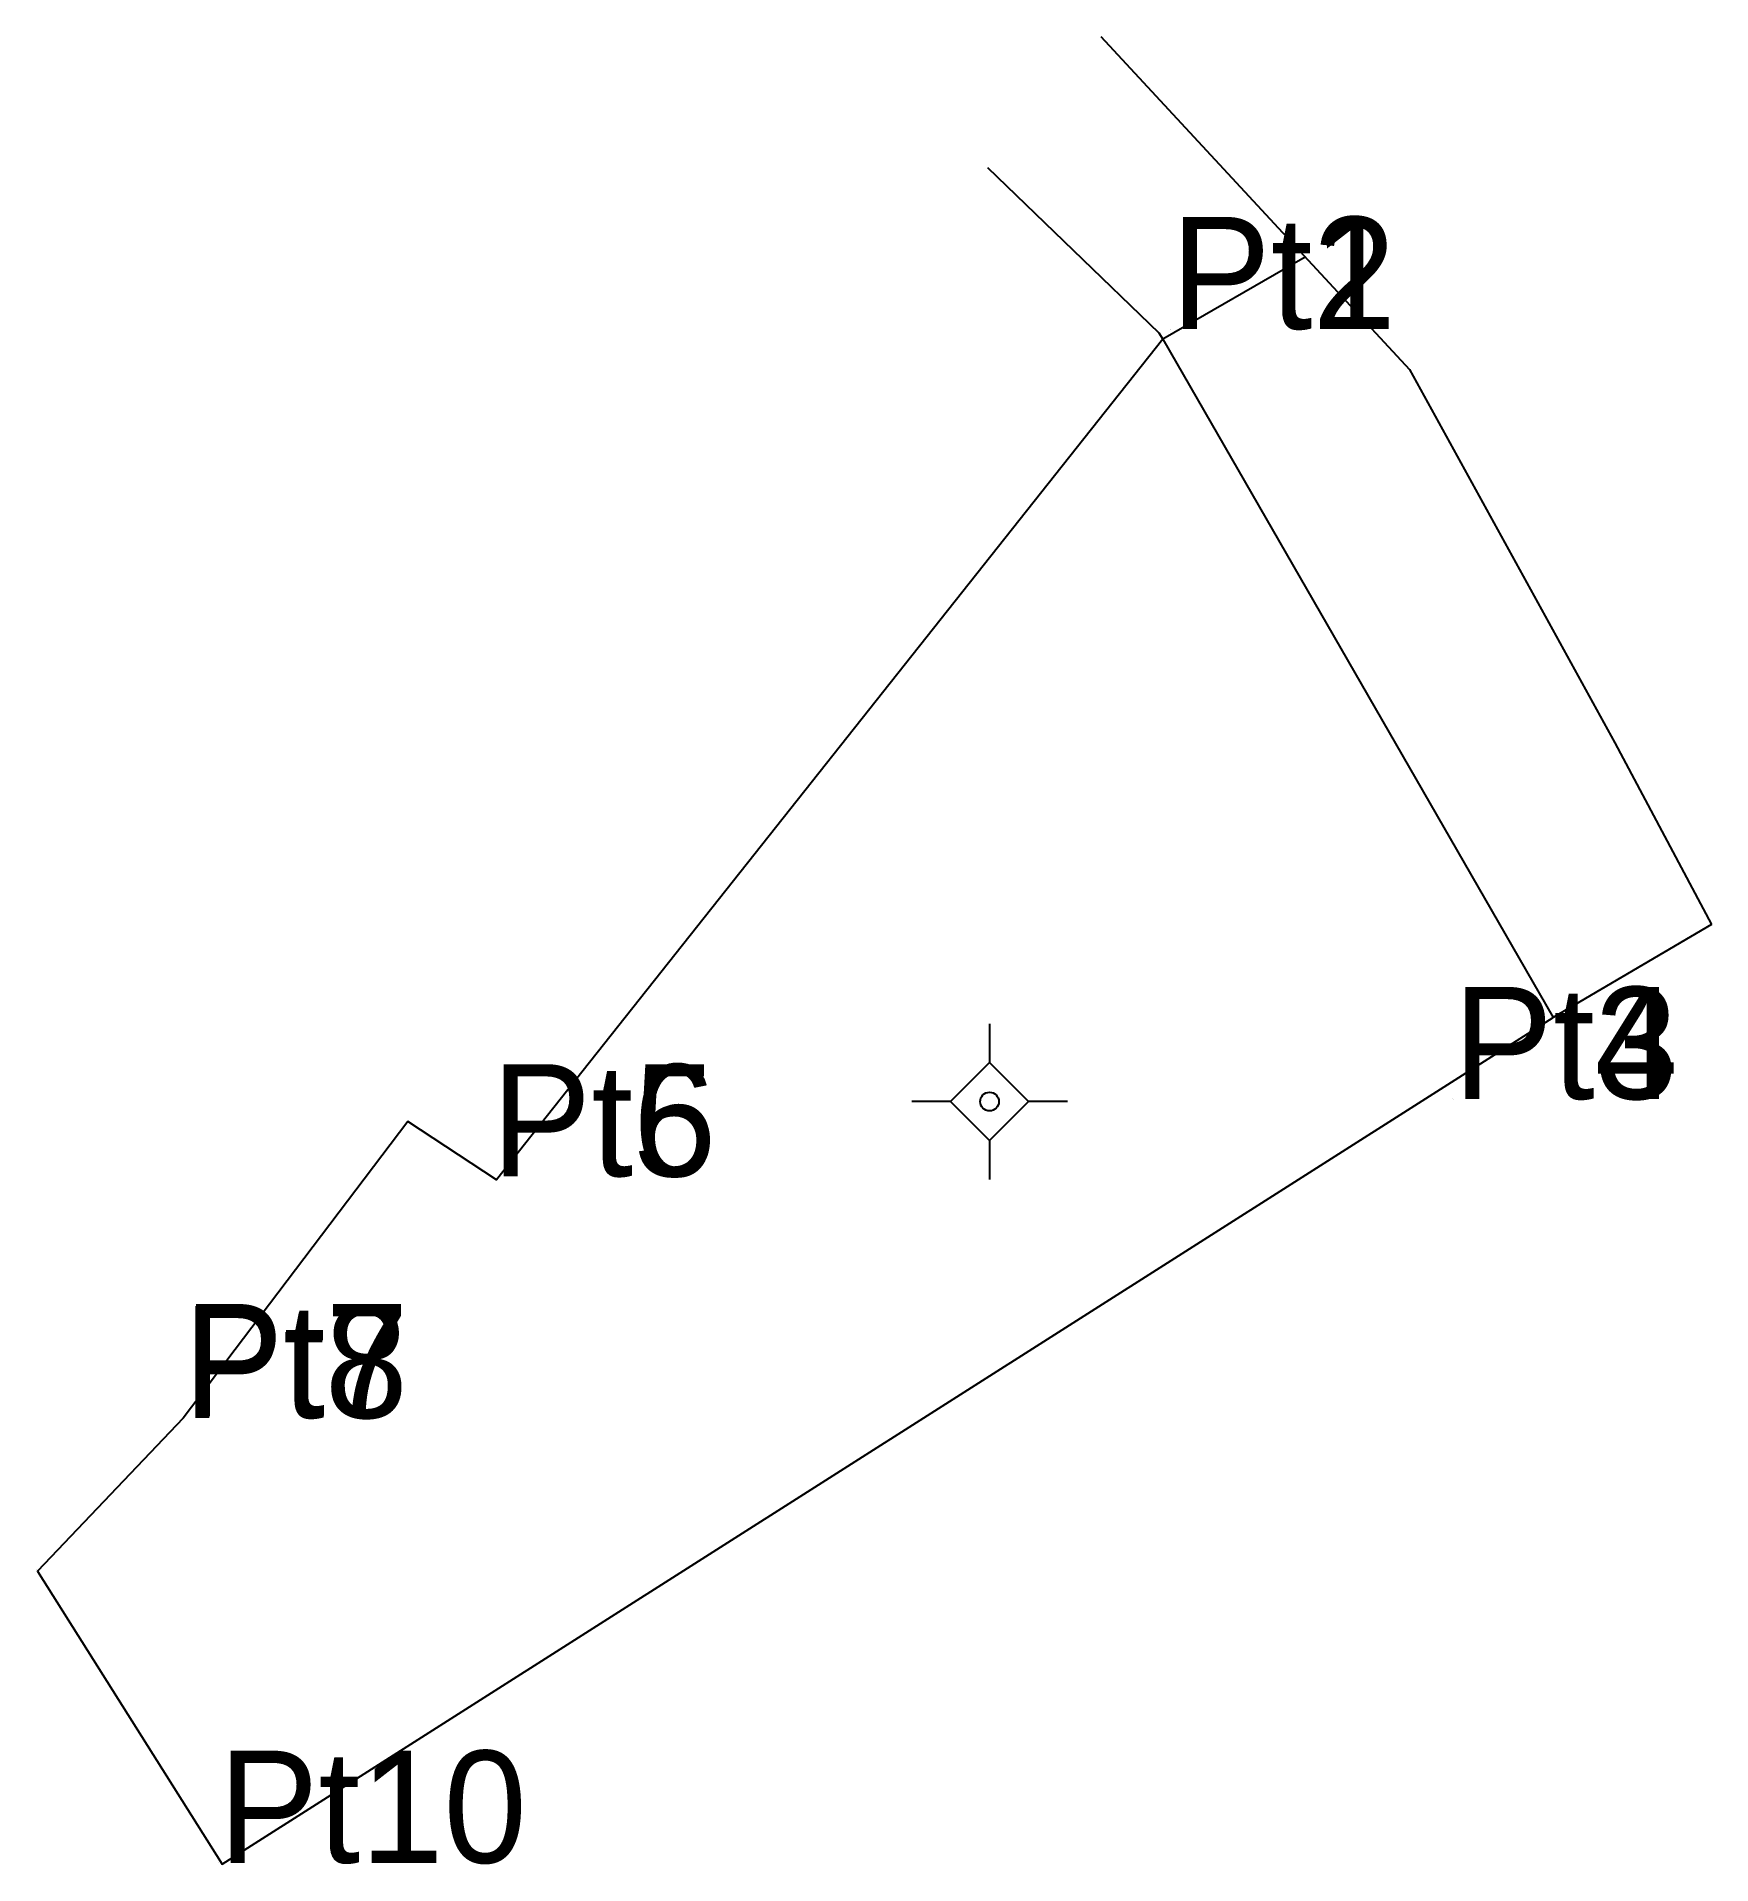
# Model space of a CAD drawing. Extents: x 551462.3 to 551489.2, y 1838487.8 to 1838517.2.
import ezdxf

# ---------------------------------------------------------------- set-up
doc = ezdxf.new("R2010")
doc.units = 0
for name, color, linetype in [('Level 10', 7, 'Continuous'), ('Level 11', 7, 'Continuous'), ('Level 12', 7, 'Continuous'), ('Level 23', 7, 'Continuous'), ('Level 5', 7, 'Continuous'), ('Level 7', 7, 'Continuous')]:
    doc.layers.add(name, color=color, linetype=linetype)

msp = doc.modelspace()

# ---------------------------------------------------------------- linework, layer by layer
at = {"layer": 'Level 10'}
msp.add_lwpolyline([(551480.3497, 1838512.3064), (551469.6517, 1838498.8161), (551468.2303, 1838499.7486), (551464.624, 1838494.987), (551462.2822, 1838492.5317), (551465.25, 1838487.83), (551486.62, 1838501.42)], dxfattribs=at)
at = {"layer": 'Level 11'}
for p, q in [((551477.57, 1838501.32), (551477.57, 1838500.695)), ((551477.57, 1838500.695), (551476.945, 1838500.07)), ((551478.195, 1838500.07), (551477.57, 1838500.695)), ((551476.945, 1838500.07), (551476.32, 1838500.07)), ((551476.945, 1838500.07), (551477.57, 1838499.445)), ((551477.57, 1838499.445), (551478.195, 1838500.07)), ((551478.82, 1838500.07), (551478.195, 1838500.07)), ((551477.57, 1838499.445), (551477.57, 1838498.82))]:
    msp.add_line(p, q, dxfattribs=at)
msp.add_circle((551477.56975, 1838500.07), 0.15, dxfattribs=at)
at = {"layer": 'Level 23'}
msp.add_line((551480.3497, 1838512.3064), (551486.62, 1838501.42), dxfattribs=at)
for points in [[(551479.358, 1838517.1651), (551484.31, 1838511.82), (551487.61, 1838505.83), (551489.16, 1838502.91)], [(551477.5345, 1838515.0627), (551480.29, 1838512.41), (551480.3497, 1838512.3064)]]:
    msp.add_lwpolyline(points, dxfattribs=at)
at = {"layer": 'Level 5'}
for p, q in [((551482.63819, 1838513.62452), (551480.3497, 1838512.3064)), ((551489.16, 1838502.91), (551486.62, 1838501.42))]:
    msp.add_line(p, q, dxfattribs=at)
at = {"layer": 'Level 7'}
for p, q in [((551480.477, 1838512.467), (551480.477, 1838512.467)), ((551480.481, 1838512.47), (551480.481, 1838512.47)), ((551485.008, 1838500.112), (551485.008, 1838500.112)), ((551485.013, 1838500.107), (551485.013, 1838500.107)), ((551469.571, 1838498.87), (551469.571, 1838498.87)), ((551469.571, 1838498.869), (551469.571, 1838498.869)), ((551464.624, 1838494.987), (551464.624, 1838494.987)), ((551464.633, 1838495.022), (551464.633, 1838495.022)), ((551462.269, 1838492.553), (551462.269, 1838492.553)), ((551465.192, 1838487.853), (551465.192, 1838487.853))]:
    msp.add_line(p, q, dxfattribs=at)

# ---------------------------------------------------------------- texts
at = {"layer": 'Level 12'}
for s, p in [('Pt2', (551480.48, 1838512.47)), ('Pt1', (551480.48, 1838512.47)), ('Pt3', (551485.01, 1838500.11)), ('Pt4', (551485.01, 1838500.11)), ('Pt6', (551469.57, 1838498.87)), ('Pt5', (551469.57, 1838498.87)), ('Pt8', (551464.62, 1838494.99)), ('Pt7', (551464.63, 1838495.02)), ('Pt10', (551465.19, 1838487.85))]:
    msp.add_text(s, height=1.8, dxfattribs=at).set_placement(p)

doc.saveas('drawing.dxf')
